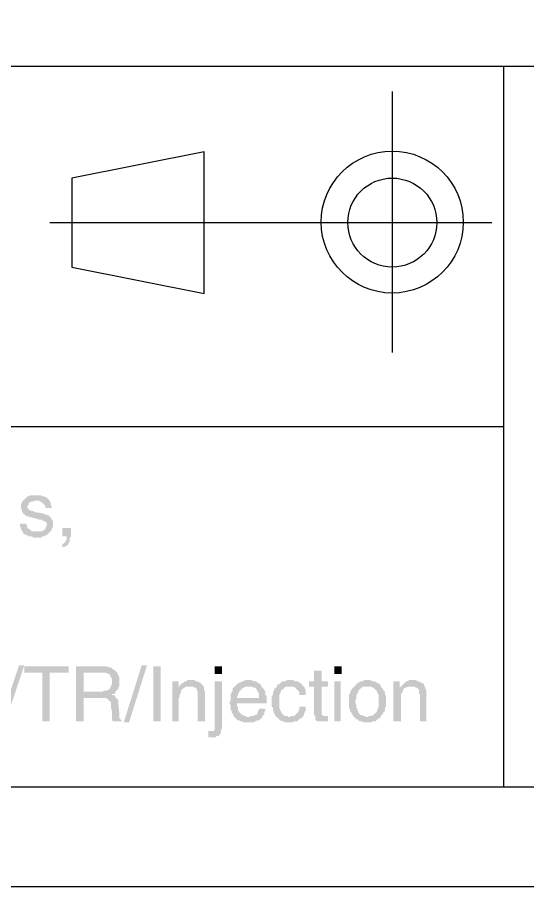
# Model space of a CAD drawing. Header units: inches. Extents: x 3613 to 8393, y -2205 to -794.
# Drawn here: x 3961.08 to 3982.84, y -2204.85 to -2167.73 of the extents above; entities that cross this region are included whole.
import ezdxf

# ---------------------------------------------------------------- set-up
doc = ezdxf.new("R2010")
doc.units = ezdxf.units.IN
doc.header["$MEASUREMENT"] = 0

msp = doc.modelspace()

# ---------------------------------------------------------------- hatches: boundary and pattern name
at = {"transparency": 33554559}
for points in [[(3961.867, -2188.137), (3961.642, -2188.137), (3961.551, -2188.182), (3961.506, -2188.182), (3961.461, -2188.228), (3961.416, -2188.273), (3961.371, -2188.318), (3961.326, -2188.363), (3961.28, -2188.408), (3961.28, -2188.453), (3961.235, -2188.498), (3961.235, -2188.724), (3961.28, -2188.769), (3961.28, -2188.859), (3961.326, -2188.905), (3961.326, -2188.95), (3961.371, -2188.95), (3961.416, -2188.995), (3961.461, -2189.04), (3961.551, -2189.04), (3961.596, -2189.085), (3961.687, -2189.085), (3962.003, -2189.175), (3962.093, -2189.175), (3962.138, -2189.22), (3962.228, -2189.22), (3962.228, -2189.266), (3962.273, -2189.266), (3962.319, -2189.311), (3962.319, -2189.446), (3962.273, -2189.536), (3962.273, -2189.581), (3962.228, -2189.627), (3962.183, -2189.627), (3962.138, -2189.672), (3961.912, -2189.672), (3961.326, -2189.717), (3961.326, -2189.762), (3961.371, -2189.807), (3961.416, -2189.807), (3961.461, -2189.852), (3961.506, -2189.852), (3961.551, -2189.897), (3961.687, -2189.897), (3961.777, -2189.943), (3962.093, -2189.943), (3962.138, -2189.897), (3962.228, -2189.897), (3962.273, -2189.852), (3962.319, -2189.852), (3962.364, -2189.807), (3962.409, -2189.762), (3962.409, -2189.762), (3962.454, -2189.717), (3962.499, -2189.672), (3962.544, -2189.627), (3962.544, -2189.581), (3962.589, -2189.491), (3962.589, -2189.22), (3962.544, -2189.175), (3962.544, -2189.13), (3962.499, -2189.085), (3962.499, -2189.085), (3962.454, -2189.04), (3962.409, -2188.995), (3962.364, -2188.995), (3962.273, -2188.95), (3962.228, -2188.95), (3962.138, -2188.905), (3961.822, -2188.859), (3961.822, -2188.859), (3961.732, -2188.814), (3961.687, -2188.814), (3961.596, -2188.769), (3961.596, -2188.769), (3961.551, -2188.724), (3961.506, -2188.679), (3961.506, -2188.589), (3961.551, -2188.543), (3961.551, -2188.498), (3961.596, -2188.453), (3961.642, -2188.408), (3961.732, -2188.408), (3961.822, -2188.363), (3962.454, -2188.363), (3962.409, -2188.318), (3962.364, -2188.273), (3962.319, -2188.228), (3962.273, -2188.228), (3962.228, -2188.182), (3962.138, -2188.182), (3962.093, -2188.137), (3961.957, -2188.137)], [(3962.454, -2188.363), (3961.867, -2188.363), (3962.003, -2188.363), (3962.048, -2188.408), (3962.093, -2188.408), (3962.138, -2188.453), (3962.138, -2188.453), (3962.183, -2188.498), (3962.228, -2188.543), (3962.273, -2188.589), (3962.273, -2188.679), (3962.544, -2188.679), (3962.544, -2188.589), (3962.499, -2188.543), (3962.499, -2188.453), (3962.454, -2188.408)], [(3961.461, -2189.356), (3961.19, -2189.356), (3961.19, -2189.491), (3961.235, -2189.536), (3961.235, -2189.581), (3961.28, -2189.672), (3961.326, -2189.717), (3961.912, -2189.672), (3961.687, -2189.672), (3961.642, -2189.627), (3961.596, -2189.581), (3961.551, -2189.581), (3961.506, -2189.536), (3961.506, -2189.491), (3961.461, -2189.401)], [(3963.357, -2189.536), (3962.996, -2189.536), (3962.996, -2189.897), (3963.176, -2189.897), (3963.176, -2190.033), (3963.131, -2190.123), (3963.086, -2190.168), (3963.041, -2190.213), (3962.996, -2190.213), (3962.996, -2190.349), (3963.086, -2190.349), (3963.131, -2190.304), (3963.176, -2190.304), (3963.221, -2190.258), (3963.266, -2190.213), (3963.266, -2190.168), (3963.311, -2190.123), (3963.311, -2189.988), (3963.357, -2189.897), (3963.357, -2189.807)], [(3961.371, -2195.404), (3960.558, -2197.841), (3960.333, -2197.841), (3961.145, -2195.404)], [(3963.266, -2195.449), (3961.371, -2195.449), (3961.371, -2195.719), (3962.138, -2195.719), (3962.138, -2197.796), (3962.454, -2197.796), (3962.454, -2195.719), (3963.266, -2195.719), (3963.266, -2195.584)], [(3964.665, -2195.449), (3963.582, -2195.449), (3963.582, -2197.796), (3963.898, -2197.796), (3963.898, -2196.803), (3964.665, -2196.803), (3965.252, -2196.758), (3965.252, -2196.712), (3965.162, -2196.667), (3965.117, -2196.667), (3965.117, -2196.622), (3965.207, -2196.622), (3965.252, -2196.577), (3965.252, -2196.532), (3963.898, -2196.532), (3963.898, -2195.719), (3965.342, -2195.719), (3965.297, -2195.674), (3965.252, -2195.629), (3965.207, -2195.584), (3965.162, -2195.584), (3965.117, -2195.539), (3965.072, -2195.494), (3964.981, -2195.494), (3964.891, -2195.449), (3964.756, -2195.449)], [(3966.606, -2195.404), (3965.839, -2197.841), (3965.613, -2197.841), (3966.38, -2195.404)], [(3966.877, -2197.796), (3966.877, -2195.449), (3967.193, -2195.449), (3967.193, -2197.796)], [(3969.81, -2195.765), (3969.81, -2195.449), (3969.495, -2195.449), (3969.495, -2195.765)], [(3974.91, -2195.765), (3974.91, -2195.449), (3974.594, -2195.449), (3974.594, -2195.765)], [(3965.342, -2195.719), (3964.665, -2195.719), (3964.846, -2195.719), (3964.936, -2195.765), (3964.981, -2195.765), (3965.026, -2195.81), (3965.026, -2195.855), (3965.072, -2195.9), (3965.117, -2195.99), (3965.117, -2196.126), (3965.117, -2196.216), (3965.072, -2196.261), (3965.072, -2196.306), (3965.026, -2196.351), (3965.026, -2196.396), (3964.981, -2196.442), (3964.936, -2196.442), (3964.891, -2196.487), (3964.756, -2196.487), (3964.711, -2196.532), (3963.898, -2196.532), (3965.252, -2196.532), (3965.297, -2196.487), (3965.342, -2196.442), (3965.388, -2196.396), (3965.388, -2196.351), (3965.433, -2196.306), (3965.433, -2195.9), (3965.388, -2195.855), (3965.388, -2195.81), (3965.342, -2195.765)], [(3974.053, -2195.629), (3973.737, -2195.629), (3973.737, -2196.081), (3973.511, -2196.081), (3973.511, -2196.306), (3973.737, -2196.306), (3973.737, -2197.525), (3973.782, -2197.57), (3973.782, -2197.705), (3973.827, -2197.75), (3973.827, -2197.75), (3973.872, -2197.796), (3974.324, -2197.796), (3974.324, -2197.57), (3974.143, -2197.57), (3974.098, -2197.525), (3974.053, -2197.525), (3974.053, -2196.306), (3974.324, -2196.306), (3974.324, -2196.081), (3974.053, -2196.081)], [(3967.96, -2196.081), (3967.689, -2196.081), (3967.689, -2197.796), (3967.96, -2197.796), (3967.96, -2196.893), (3967.96, -2196.803), (3968.005, -2196.712), (3968.005, -2196.622), (3968.05, -2196.577), (3968.05, -2196.487), (3968.095, -2196.442), (3968.095, -2196.442), (3968.141, -2196.396), (3968.186, -2196.351), (3967.96, -2196.351)], [(3968.502, -2196.035), (3968.321, -2196.035), (3968.276, -2196.081), (3968.231, -2196.081), (3968.186, -2196.126), (3968.095, -2196.171), (3968.05, -2196.216), (3968.005, -2196.261), (3967.96, -2196.351), (3968.231, -2196.351), (3968.276, -2196.306), (3968.411, -2196.306), (3968.998, -2196.261), (3968.953, -2196.216), (3968.908, -2196.171), (3968.908, -2196.171), (3968.863, -2196.126), (3968.818, -2196.126), (3968.772, -2196.081), (3968.682, -2196.081), (3968.637, -2196.035), (3968.547, -2196.035)], [(3968.998, -2196.261), (3968.411, -2196.306), (3968.547, -2196.306), (3968.637, -2196.351), (3968.682, -2196.351), (3968.727, -2196.396), (3968.727, -2196.442), (3968.772, -2196.532), (3968.772, -2197.796), (3969.088, -2197.796), (3969.088, -2196.532), (3969.043, -2196.442), (3969.043, -2196.351)], [(3969.81, -2196.081), (3969.495, -2196.081), (3969.495, -2198.157), (3969.449, -2198.202), (3969.224, -2198.202), (3969.224, -2198.473), (3969.54, -2198.473), (3969.585, -2198.427), (3969.675, -2198.427), (3969.675, -2198.382), (3969.72, -2198.337), (3969.765, -2198.292), (3969.765, -2198.157), (3969.81, -2198.111), (3969.81, -2198.021)], [(3970.939, -2196.035), (3970.803, -2196.035), (3970.713, -2196.081), (3970.668, -2196.081), (3970.623, -2196.126), (3970.578, -2196.126), (3970.487, -2196.171), (3970.442, -2196.216), (3970.397, -2196.261), (3970.352, -2196.306), (3971.074, -2196.306), (3971.164, -2196.351), (3971.21, -2196.351), (3971.255, -2196.396), (3971.3, -2196.442), (3971.3, -2196.487), (3971.345, -2196.532), (3971.39, -2196.622), (3971.39, -2196.803), (3970.442, -2196.803), (3970.172, -2196.848), (3970.172, -2196.893), (3970.126, -2196.983), (3970.126, -2197.028), (3970.172, -2197.119), (3970.172, -2197.299), (3970.217, -2197.344), (3970.217, -2197.434), (3970.262, -2197.48), (3970.307, -2197.525), (3970.307, -2197.57), (3970.352, -2197.615), (3970.352, -2197.615), (3970.397, -2197.66), (3970.442, -2197.705), (3970.487, -2197.75), (3970.533, -2197.75), (3970.623, -2197.796), (3970.668, -2197.796), (3970.713, -2197.841), (3971.164, -2197.841), (3971.21, -2197.796), (3971.255, -2197.796), (3971.3, -2197.75), (3971.39, -2197.75), (3971.435, -2197.705), (3971.48, -2197.66), (3971.525, -2197.615), (3970.894, -2197.615), (3970.803, -2197.57), (3970.758, -2197.57), (3970.713, -2197.525), (3970.668, -2197.525), (3970.623, -2197.48), (3970.578, -2197.434), (3970.578, -2197.434), (3970.533, -2197.389), (3970.487, -2197.299), (3970.487, -2197.209), (3970.442, -2197.119), (3970.442, -2197.028), (3971.706, -2197.028), (3971.706, -2196.712), (3971.661, -2196.667), (3971.661, -2196.532), (3971.616, -2196.487), (3971.616, -2196.442), (3971.571, -2196.396), (3971.525, -2196.351), (3971.48, -2196.306), (3971.48, -2196.261), (3971.435, -2196.216), (3971.39, -2196.171), (3971.3, -2196.126), (3971.255, -2196.081), (3971.164, -2196.081), (3971.074, -2196.035), (3971.029, -2196.035)], [(3970.352, -2196.306), (3970.352, -2196.306), (3970.307, -2196.351), (3970.262, -2196.396), (3970.262, -2196.487), (3970.217, -2196.532), (3970.217, -2196.577), (3970.172, -2196.622), (3970.172, -2196.848), (3970.442, -2196.803), (3970.442, -2196.758), (3970.487, -2196.667), (3970.487, -2196.622), (3970.533, -2196.577), (3970.533, -2196.532), (3970.578, -2196.487), (3970.623, -2196.442), (3970.668, -2196.396), (3970.713, -2196.351), (3970.758, -2196.351), (3970.803, -2196.306), (3970.939, -2196.306)], [(3972.157, -2196.306), (3972.112, -2196.351), (3972.067, -2196.396), (3972.022, -2196.442), (3972.022, -2196.487), (3971.977, -2196.532), (3971.977, -2196.667), (3971.932, -2196.712), (3971.932, -2197.164), (3971.977, -2197.209), (3971.977, -2197.344), (3972.022, -2197.389), (3972.022, -2197.434), (3972.067, -2197.525), (3972.112, -2197.57), (3972.112, -2197.615), (3972.699, -2197.615), (3972.654, -2197.615), (3972.609, -2197.57), (3972.473, -2197.57), (3972.428, -2197.525), (3972.383, -2197.48), (3972.338, -2197.434), (3972.338, -2197.389), (3972.293, -2197.344), (3972.293, -2197.299), (3972.248, -2197.209), (3972.248, -2196.667), (3972.293, -2196.622), (3972.293, -2196.577), (3972.338, -2196.487), (3972.338, -2196.442), (3972.383, -2196.442), (3972.428, -2196.396), (3972.473, -2196.351), (3972.518, -2196.306), (3972.699, -2196.306)], [(3972.699, -2196.035), (3972.564, -2196.035), (3972.518, -2196.081), (3972.383, -2196.081), (3972.338, -2196.126), (3972.293, -2196.171), (3972.248, -2196.216), (3972.202, -2196.216), (3972.157, -2196.261), (3972.157, -2196.306), (3972.879, -2196.306), (3972.925, -2196.351), (3972.97, -2196.396), (3973.015, -2196.442), (3973.06, -2196.487), (3973.105, -2196.532), (3973.105, -2196.667), (3973.376, -2196.667), (3973.376, -2196.442), (3973.331, -2196.396), (3973.331, -2196.351), (3973.286, -2196.306), (3973.241, -2196.261), (3973.195, -2196.216), (3973.195, -2196.171), (3973.15, -2196.171), (3973.105, -2196.126), (3973.015, -2196.081), (3972.925, -2196.081), (3972.834, -2196.035), (3972.789, -2196.035)], [(3974.865, -2197.796), (3974.865, -2196.081), (3974.594, -2196.081), (3974.594, -2197.796)], [(3975.994, -2196.035), (3975.858, -2196.035), (3975.813, -2196.081), (3975.723, -2196.081), (3975.678, -2196.126), (3975.633, -2196.126), (3975.587, -2196.171), (3975.542, -2196.216), (3975.497, -2196.261), (3975.452, -2196.306), (3975.452, -2196.306), (3975.407, -2196.351), (3975.362, -2196.396), (3975.317, -2196.442), (3975.317, -2196.487), (3975.271, -2196.532), (3975.271, -2196.622), (3975.226, -2196.667), (3975.226, -2196.938), (3975.226, -2197.209), (3975.271, -2197.299), (3975.271, -2197.344), (3975.317, -2197.389), (3975.317, -2197.434), (3975.362, -2197.48), (3975.407, -2197.57), (3975.452, -2197.615), (3975.994, -2197.615), (3975.948, -2197.615), (3975.903, -2197.57), (3975.858, -2197.57), (3975.768, -2197.525), (3975.723, -2197.525), (3975.678, -2197.48), (3975.633, -2197.434), (3975.633, -2197.389), (3975.587, -2197.344), (3975.587, -2197.254), (3975.542, -2197.209), (3975.542, -2197.073), (3975.497, -2197.028), (3975.497, -2196.893), (3975.542, -2196.803), (3975.542, -2196.667), (3975.587, -2196.622), (3975.587, -2196.577), (3975.633, -2196.532), (3975.633, -2196.442), (3975.678, -2196.442), (3975.723, -2196.396), (3975.768, -2196.351), (3975.813, -2196.306), (3975.994, -2196.306), (3976.58, -2196.261), (3976.535, -2196.216), (3976.49, -2196.171), (3976.445, -2196.171), (3976.4, -2196.126), (3976.31, -2196.081), (3976.219, -2196.081), (3976.129, -2196.035), (3976.084, -2196.035)], [(3976.58, -2196.261), (3975.994, -2196.306), (3976.174, -2196.306), (3976.219, -2196.351), (3976.264, -2196.351), (3976.31, -2196.396), (3976.355, -2196.442), (3976.4, -2196.487), (3976.445, -2196.577), (3976.445, -2196.622), (3976.49, -2196.667), (3976.49, -2197.209), (3976.445, -2197.254), (3976.445, -2197.299), (3976.4, -2197.389), (3976.355, -2197.434), (3976.355, -2197.434), (3976.31, -2197.48), (3976.264, -2197.525), (3976.174, -2197.57), (3976.084, -2197.57), (3975.994, -2197.615), (3975.452, -2197.615), (3975.497, -2197.66), (3975.542, -2197.705), (3975.587, -2197.705), (3975.633, -2197.75), (3975.678, -2197.796), (3975.768, -2197.796), (3975.813, -2197.841), (3976.174, -2197.841), (3976.219, -2197.796), (3976.355, -2197.796), (3976.4, -2197.75), (3976.445, -2197.705), (3976.49, -2197.66), (3976.535, -2197.66), (3976.58, -2197.615), (3976.58, -2197.57), (3976.625, -2197.525), (3976.671, -2197.48), (3976.671, -2197.434), (3976.716, -2197.389), (3976.761, -2197.344), (3976.761, -2197.209), (3976.806, -2197.164), (3976.806, -2196.938), (3976.806, -2196.712), (3976.761, -2196.667), (3976.761, -2196.532), (3976.716, -2196.487), (3976.671, -2196.442), (3976.671, -2196.396), (3976.625, -2196.351), (3976.58, -2196.306)], [(3977.393, -2196.081), (3977.122, -2196.081), (3977.122, -2197.796), (3977.438, -2197.796), (3977.438, -2196.893), (3977.438, -2196.622), (3977.483, -2196.577), (3977.528, -2196.487), (3977.528, -2196.442), (3977.528, -2196.442), (3977.573, -2196.396), (3977.618, -2196.351), (3977.393, -2196.351)], [(3977.934, -2196.035), (3977.799, -2196.035), (3977.709, -2196.081), (3977.663, -2196.081), (3977.618, -2196.126), (3977.573, -2196.171), (3977.528, -2196.216), (3977.483, -2196.261), (3977.393, -2196.351), (3977.663, -2196.351), (3977.754, -2196.306), (3977.889, -2196.306), (3978.431, -2196.261), (3978.431, -2196.216), (3978.386, -2196.171), (3978.34, -2196.171), (3978.295, -2196.126), (3978.25, -2196.126), (3978.205, -2196.081), (3978.16, -2196.081), (3978.07, -2196.035), (3978.025, -2196.035)], [(3978.431, -2196.261), (3977.889, -2196.306), (3978.025, -2196.306), (3978.07, -2196.351), (3978.115, -2196.351), (3978.16, -2196.396), (3978.16, -2196.396), (3978.205, -2196.442), (3978.205, -2196.577), (3978.25, -2196.667), (3978.25, -2197.796), (3978.521, -2197.796), (3978.521, -2196.442), (3978.476, -2196.396), (3978.476, -2196.351)], [(3965.252, -2196.758), (3964.665, -2196.803), (3964.891, -2196.803), (3964.936, -2196.848), (3964.981, -2196.893), (3964.981, -2196.893), (3965.026, -2196.938), (3965.072, -2196.983), (3965.072, -2197.209), (3965.117, -2197.389), (3965.117, -2197.66), (3965.117, -2197.75), (3965.162, -2197.796), (3965.523, -2197.796), (3965.523, -2197.75), (3965.478, -2197.705), (3965.433, -2197.66), (3965.433, -2197.525), (3965.388, -2197.073), (3965.388, -2196.893), (3965.342, -2196.848), (3965.297, -2196.803)], [(3971.661, -2197.254), (3971.39, -2197.254), (3971.39, -2197.299), (3971.345, -2197.344), (3971.345, -2197.389), (3971.3, -2197.48), (3971.255, -2197.525), (3971.21, -2197.525), (3971.119, -2197.57), (3971.029, -2197.57), (3970.939, -2197.615), (3971.525, -2197.615), (3971.525, -2197.57), (3971.571, -2197.525), (3971.616, -2197.48), (3971.616, -2197.389), (3971.661, -2197.344)], [(3973.376, -2197.164), (3973.105, -2197.164), (3973.105, -2197.299), (3973.06, -2197.344), (3973.06, -2197.389), (3973.015, -2197.434), (3972.97, -2197.48), (3972.925, -2197.525), (3972.879, -2197.57), (3972.744, -2197.57), (3972.699, -2197.615), (3972.112, -2197.615), (3972.157, -2197.615), (3972.202, -2197.66), (3972.248, -2197.705), (3972.293, -2197.75), (3972.383, -2197.796), (3972.428, -2197.796), (3972.473, -2197.841), (3972.834, -2197.841), (3972.879, -2197.796), (3973.015, -2197.796), (3973.06, -2197.75), (3973.105, -2197.705), (3973.15, -2197.66), (3973.195, -2197.66), (3973.241, -2197.615), (3973.286, -2197.57), (3973.286, -2197.525), (3973.331, -2197.434), (3973.331, -2197.389), (3973.376, -2197.344), (3973.376, -2197.254)]]:
    msp.add_hatch(color=256, dxfattribs=at).paths.add_polyline_path(points)

# ---------------------------------------------------------------- linework, layer by layer
msp.add_line((3619.928, -2200.594), (4029.183, -2200.594))
for points in [[(4033.221, -2204.853), (4033.221, -1907.853), (3613.221, -1907.853), (3613.221, -2204.853)], [(3963.402, -2174.598), (3963.402, -2178.389), (3969.043, -2179.517), (3969.043, -2173.469)]]:
    msp.add_lwpolyline(points, close=True)
for points in [[(3632.745, -2169.814), (4029.183, -2169.814)], [(3981.816, -2169.814), (3981.816, -2200.594)], [(3977.077, -2182.044), (3977.077, -2170.897)], [(3962.454, -2176.493), (3981.319, -2176.493)], [(3632.745, -2185.204), (3981.816, -2185.204)]]:
    msp.add_lwpolyline(points)
for centre, radius in [((3977.07, -2176.471), 3.031), ((3977.072, -2176.492), 1.9)]:
    msp.add_circle(centre, radius)

doc.saveas('drawing.dxf')
